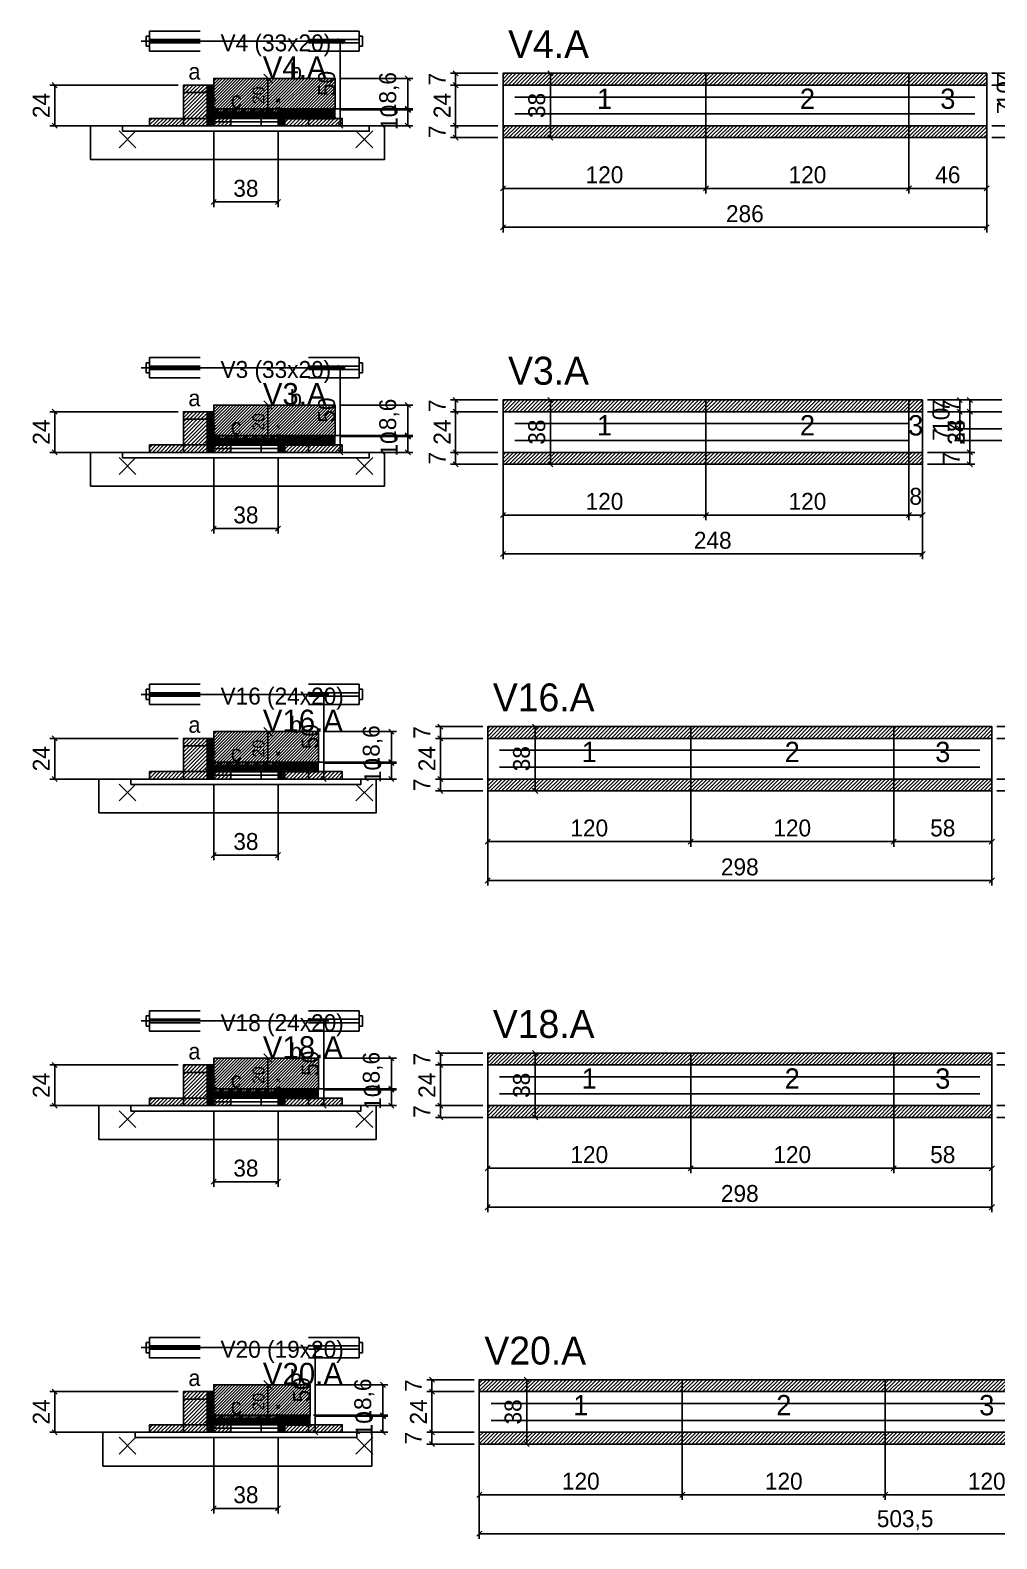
# Model space of a CAD drawing. Extents: x -9000 to 3070, y -7421 to 1250.
# Drawn here: x -69 to 503, y -2982 to -2090 of the extents above; entities that cross this region are included whole.
import ezdxf
from ezdxf.enums import TextEntityAlignment as Align

# ---------------------------------------------------------------- set-up
doc = ezdxf.new("R2010")
doc.units = 0
for name, color, linetype in [('5', 5, 'Continuous'), ('BARRA_ANCORAGEM', 126, 'Continuous'), ('barrote', 126, 'Continuous'), ('CONCRETO', 251, 'Continuous'), ('COTA', 241, 'Continuous'), ('Cota Seção (2x)', 241, 'Continuous'), ('detalhes', 7, 'Continuous'), ('Hachura', 251, 'Continuous'), ('HACHURACONCRETO', 251, 'Continuous'), ('Madeira', 126, 'Continuous'), ('NOMENCLATURA', 7, 'Continuous'), ('Painéis', 200, 'Continuous'), ('presilha', 224, 'Continuous'), ('SARR_2.2x7', 40, 'Continuous'), ('SARRAFO_2_2X7', 40, 'Continuous'), ('SCO-___-LAJ', 224, 'Continuous'), ('TENSOR', 224, 'Continuous'), ('Texto Seção', 7, 'Continuous')]:
    doc.layers.add(name, color=color, linetype=linetype)
doc.dimstyles.new('PAINEL', dxfattribs={"dimtxt": 10, "dimasz": 3, "dimexe": 3, "dimexo": 3, "dimgap": 3, "dimtad": 1, "dimblk": 'OBLIQUE', "dimblk1": 'OBLIQUE', "dimcen": 2.5, "dimclrd": 4, "dimclre": 4, "dimclrt": 240, "dimazin": 3, "dimtfac": 1, "dimtmove": 0, "dimatfit": 3})
doc.dimstyles.new('SECAO2X', dxfattribs={"dimtxt": 7, "dimasz": 5, "dimexe": 3, "dimexo": 3, "dimgap": 2, "dimtad": 3, "dimblk": 'OBLIQUE', "dimblk1": 'OBLIQUE', "dimcen": 2.5, "dimclrd": 4, "dimclre": 4, "dimclrt": 1, "dimazin": 3, "dimtfac": 1, "dimtmove": 0, "dimatfit": 3})

# ---------------------------------------------------------------- blocks, each defined once
blk = doc.blocks.new('PAR_ESQ')
for p, q in [((-1, -1), (1, 1)), ((-1, 1), (1, -1))]:
    blk.add_line(p, q)
blk = doc.blocks.new('PAR_FUNDO_ESQ')
for p, q in [((-1, -1), (1, 1)), ((-1, 1), (1, -1))]:
    blk.add_line(p, q)
blk = doc.blocks.new('PAR_FUNDO_DIR')
for p, q in [((-1, -1), (1, 1)), ((-1, 1), (1, -1))]:
    blk.add_line(p, q)
blk = doc.blocks.new('par_int_esq')
for p, q in [((-1, -1), (1, 1)), ((-1, 1), (1, -1))]:
    blk.add_line(p, q)
blk = doc.blocks.new('par_int_dir')
for p, q in [((-1, -1), (1, 1)), ((-1, 1), (1, -1))]:
    blk.add_line(p, q)
blk = doc.blocks.new('_OBLIQUE')
at = {"color": 0, "linetype": 'BYBLOCK'}
blk.add_line((-0.5, -0.5), (0.5, 0.5), dxfattribs=at)

msp = doc.modelspace()

# ---------------------------------------------------------------- hatches: boundary and pattern name
at = {"layer": 'COTA'}
h = msp.add_hatch(dxfattribs=at)
h.set_pattern_fill('ANSI31', scale=0.4)
h.paths.add_polyline_path([(40, -2139), (40, -2119), (111.75, -2119), (111.75, -2137.6), (78, -2137.6), (78, -2139)])
h = msp.add_hatch(dxfattribs=at)
h.set_pattern_fill('ANSI31', scale=0.5)
h.paths.add_polyline_path([(211, -2123), (331, -2123), (331, -2116), (211, -2116)])
h = msp.add_hatch(dxfattribs=at)
h.set_pattern_fill('ANSI31', scale=0.5)
h.paths.add_polyline_path([(331, -2123), (451, -2123), (451, -2116), (331, -2116)])
h = msp.add_hatch(dxfattribs=at)
h.set_pattern_fill('ANSI31', scale=0.5)
h.paths.add_polyline_path([(451, -2123), (497, -2123), (497, -2116), (451, -2116)])
h = msp.add_hatch(dxfattribs=at)
h.set_pattern_fill('ANSI31', scale=0.5)
h.paths.add_polyline_path([(211, -2154), (331, -2154), (331, -2147), (211, -2147)])
h = msp.add_hatch(dxfattribs=at)
h.set_pattern_fill('ANSI31', scale=0.5)
h.paths.add_polyline_path([(331, -2154), (451, -2154), (451, -2147), (331, -2147)])
h = msp.add_hatch(dxfattribs=at)
h.set_pattern_fill('ANSI31', scale=0.5)
h.paths.add_polyline_path([(451, -2154), (497, -2154), (497, -2147), (451, -2147)])
h = msp.add_hatch(dxfattribs=at)
h.set_pattern_fill('ANSI31', scale=0.4)
h.paths.add_polyline_path([(40, -2332), (40, -2312), (111.75, -2312), (111.75, -2330.6), (78, -2330.6), (78, -2332)])
h = msp.add_hatch(dxfattribs=at)
h.set_pattern_fill('ANSI31', scale=0.5)
h.paths.add_polyline_path([(211, -2316), (331, -2316), (331, -2309), (211, -2309)])
h = msp.add_hatch(dxfattribs=at)
h.set_pattern_fill('ANSI31', scale=0.5)
h.paths.add_polyline_path([(331, -2316), (451, -2316), (451, -2309), (331, -2309)])
h = msp.add_hatch(dxfattribs=at)
h.set_pattern_fill('ANSI31', scale=0.5)
h.paths.add_polyline_path([(451, -2316), (459, -2316), (459, -2309), (451, -2309)])
h = msp.add_hatch(dxfattribs=at)
h.set_pattern_fill('ANSI31', scale=0.5)
h.paths.add_polyline_path([(211, -2347), (331, -2347), (331, -2340), (211, -2340)])
h = msp.add_hatch(dxfattribs=at)
h.set_pattern_fill('ANSI31', scale=0.5)
h.paths.add_polyline_path([(331, -2347), (451, -2347), (451, -2340), (331, -2340)])
h = msp.add_hatch(dxfattribs=at)
h.set_pattern_fill('ANSI31', scale=0.5)
h.paths.add_polyline_path([(451, -2347), (459, -2347), (459, -2340), (451, -2340)])
h = msp.add_hatch(dxfattribs=at)
h.set_pattern_fill('ANSI31', scale=0.4)
h.paths.add_polyline_path([(40, -2525), (40, -2505), (102, -2505), (102, -2523.6), (78, -2523.6), (78, -2525)])
h = msp.add_hatch(dxfattribs=at)
h.set_pattern_fill('ANSI31', scale=0.5)
h.paths.add_polyline_path([(202, -2509), (322, -2509), (322, -2502), (202, -2502)])
h = msp.add_hatch(dxfattribs=at)
h.set_pattern_fill('ANSI31', scale=0.5)
h.paths.add_polyline_path([(322, -2509), (442, -2509), (442, -2502), (322, -2502)])
h = msp.add_hatch(dxfattribs=at)
h.set_pattern_fill('ANSI31', scale=0.5)
h.paths.add_polyline_path([(442, -2509), (500, -2509), (500, -2502), (442, -2502)])
h = msp.add_hatch(dxfattribs=at)
h.set_pattern_fill('ANSI31', scale=0.5)
h.paths.add_polyline_path([(202, -2540), (322, -2540), (322, -2533), (202, -2533)])
h = msp.add_hatch(dxfattribs=at)
h.set_pattern_fill('ANSI31', scale=0.5)
h.paths.add_polyline_path([(322, -2540), (442, -2540), (442, -2533), (322, -2533)])
h = msp.add_hatch(dxfattribs=at)
h.set_pattern_fill('ANSI31', scale=0.5)
h.paths.add_polyline_path([(442, -2540), (500, -2540), (500, -2533), (442, -2533)])
h = msp.add_hatch(dxfattribs=at)
h.set_pattern_fill('ANSI31', scale=0.4)
h.paths.add_polyline_path([(40, -2718), (40, -2698), (102, -2698), (102, -2716.6), (78, -2716.6), (78, -2718)])
h = msp.add_hatch(dxfattribs=at)
h.set_pattern_fill('ANSI31', scale=0.5)
h.paths.add_polyline_path([(202, -2702), (322, -2702), (322, -2695), (202, -2695)])
h = msp.add_hatch(dxfattribs=at)
h.set_pattern_fill('ANSI31', scale=0.5)
h.paths.add_polyline_path([(322, -2702), (442, -2702), (442, -2695), (322, -2695)])
h = msp.add_hatch(dxfattribs=at)
h.set_pattern_fill('ANSI31', scale=0.5)
h.paths.add_polyline_path([(442, -2702), (500, -2702), (500, -2695), (442, -2695)])
h = msp.add_hatch(dxfattribs=at)
h.set_pattern_fill('ANSI31', scale=0.5)
h.paths.add_polyline_path([(202, -2733), (322, -2733), (322, -2726), (202, -2726)])
h = msp.add_hatch(dxfattribs=at)
h.set_pattern_fill('ANSI31', scale=0.5)
h.paths.add_polyline_path([(322, -2733), (442, -2733), (442, -2726), (322, -2726)])
h = msp.add_hatch(dxfattribs=at)
h.set_pattern_fill('ANSI31', scale=0.5)
h.paths.add_polyline_path([(442, -2733), (500, -2733), (500, -2726), (442, -2726)])
h = msp.add_hatch(dxfattribs=at)
h.set_pattern_fill('ANSI31', scale=0.5)
h.paths.add_polyline_path([(197, -2895), (317, -2895), (317, -2888), (197, -2888)])
h = msp.add_hatch(dxfattribs=at)
h.set_pattern_fill('ANSI31', scale=0.5)
h.paths.add_polyline_path([(317, -2895), (437, -2895), (437, -2888), (317, -2888)])
h = msp.add_hatch(dxfattribs=at)
h.set_pattern_fill('ANSI31', scale=0.5)
h.paths.add_polyline_path([(437, -2895), (557, -2895), (557, -2888), (437, -2888)])
h = msp.add_hatch(dxfattribs=at)
h.set_pattern_fill('ANSI31', scale=0.4)
h.paths.add_polyline_path([(40, -2911), (40, -2891), (97, -2891), (97, -2909.6), (78, -2909.6), (78, -2911)])
h = msp.add_hatch(dxfattribs=at)
h.set_pattern_fill('ANSI31', scale=0.5)
h.paths.add_polyline_path([(197, -2926), (317, -2926), (317, -2919), (197, -2919)])
h = msp.add_hatch(dxfattribs=at)
h.set_pattern_fill('ANSI31', scale=0.5)
h.paths.add_polyline_path([(317, -2926), (437, -2926), (437, -2919), (317, -2919)])
h = msp.add_hatch(dxfattribs=at)
h.set_pattern_fill('ANSI31', scale=0.5)
h.paths.add_polyline_path([(437, -2926), (557, -2926), (557, -2919), (437, -2919)])
at = {"layer": 'Hachura'}
h = msp.add_hatch(dxfattribs=at)
h.set_pattern_fill('ANSI31', scale=0.5)
h.paths.add_polyline_path([(22, -2147), (36, -2147), (36, -2123), (22, -2123)])
h = msp.add_hatch(dxfattribs=at)
h.set_pattern_fill('ANSI31', scale=0.5)
h.paths.add_polyline_path([(22, -2127.4), (36, -2127.4), (36, -2123), (22, -2123)])
h = msp.add_hatch(dxfattribs=at)
h.set_pattern_fill('SOLID')
h.paths.add_polyline_path([(36, -2147), (40, -2147), (40, -2123), (36, -2123)])
h = msp.add_hatch(dxfattribs=at)
h.set_pattern_fill('SOLID')
h.paths.add_polyline_path([(40, -2142.6), (78, -2142.6), (78, -2139), (40, -2139)])
h = msp.add_hatch(dxfattribs=at)
h.set_pattern_fill('SOLID')
h.paths.add_polyline_path([(78, -2147), (82, -2147), (82, -2137), (78, -2137)])
h = msp.add_hatch(dxfattribs=at)
h.set_pattern_fill('SOLID')
h.paths.add_polyline_path([(78, -2137), (111.75, -2137), (111.75, -2143), (78, -2143)])
h = msp.add_hatch(dxfattribs=at)
h.set_pattern_fill('ANSI31', scale=0.5)
h.paths.add_polyline_path([(82, -2147), (96, -2147), (96, -2137), (82, -2137)])
h = msp.add_hatch(dxfattribs=at)
h.set_pattern_fill('ANSI31', scale=0.5)
h.paths.add_polyline_path([(82, -2141.4), (96, -2141.4), (96, -2137), (82, -2137)])
h = msp.add_hatch(dxfattribs=at)
h.set_pattern_fill('ANSI31', scale=0.5)
h.paths.add_polyline_path([(2, -2147), (22, -2147), (22, -2142.6), (2, -2142.6)])
h = msp.add_hatch(dxfattribs=at)
h.set_pattern_fill('ANSI31', scale=0.5)
h.paths.add_polyline_path([(40, -2147), (50, -2147), (50, -2142.6), (40, -2142.6)])
h = msp.add_hatch(dxfattribs=at)
h.set_pattern_fill('ANSI31', scale=0.5)
h.paths.add_polyline_path([(96, -2147), (116, -2147), (116, -2142.6), (96, -2142.6)])
h = msp.add_hatch(dxfattribs=at)
h.set_pattern_fill('ANSI31', scale=0.5)
h.paths.add_polyline_path([(22, -2340), (36, -2340), (36, -2316), (22, -2316)])
h = msp.add_hatch(dxfattribs=at)
h.set_pattern_fill('ANSI31', scale=0.5)
h.paths.add_polyline_path([(22, -2320.4), (36, -2320.4), (36, -2316), (22, -2316)])
h = msp.add_hatch(dxfattribs=at)
h.set_pattern_fill('SOLID')
h.paths.add_polyline_path([(36, -2340), (40, -2340), (40, -2316), (36, -2316)])
h = msp.add_hatch(dxfattribs=at)
h.set_pattern_fill('ANSI31', scale=0.5)
h.paths.add_polyline_path([(2, -2340), (22, -2340), (22, -2335.6), (2, -2335.6)])
h = msp.add_hatch(dxfattribs=at)
h.set_pattern_fill('SOLID')
h.paths.add_polyline_path([(40, -2335.6), (78, -2335.6), (78, -2332), (40, -2332)])
h = msp.add_hatch(dxfattribs=at)
h.set_pattern_fill('ANSI31', scale=0.5)
h.paths.add_polyline_path([(40, -2340), (50, -2340), (50, -2335.6), (40, -2335.6)])
h = msp.add_hatch(dxfattribs=at)
h.set_pattern_fill('SOLID')
h.paths.add_polyline_path([(78, -2340), (82, -2340), (82, -2330), (78, -2330)])
h = msp.add_hatch(dxfattribs=at)
h.set_pattern_fill('SOLID')
h.paths.add_polyline_path([(78, -2330), (111.75, -2330), (111.75, -2336), (78, -2336)])
h = msp.add_hatch(dxfattribs=at)
h.set_pattern_fill('ANSI31', scale=0.5)
h.paths.add_polyline_path([(82, -2340), (96, -2340), (96, -2330), (82, -2330)])
h = msp.add_hatch(dxfattribs=at)
h.set_pattern_fill('ANSI31', scale=0.5)
h.paths.add_polyline_path([(82, -2334.4), (96, -2334.4), (96, -2330), (82, -2330)])
h = msp.add_hatch(dxfattribs=at)
h.set_pattern_fill('ANSI31', scale=0.5)
h.paths.add_polyline_path([(96, -2340), (116, -2340), (116, -2335.6), (96, -2335.6)])
h = msp.add_hatch(dxfattribs=at)
h.set_pattern_fill('ANSI31', scale=0.5)
h.paths.add_polyline_path([(22, -2533), (36, -2533), (36, -2509), (22, -2509)])
h = msp.add_hatch(dxfattribs=at)
h.set_pattern_fill('ANSI31', scale=0.5)
h.paths.add_polyline_path([(22, -2513.4), (36, -2513.4), (36, -2509), (22, -2509)])
h = msp.add_hatch(dxfattribs=at)
h.set_pattern_fill('SOLID')
h.paths.add_polyline_path([(36, -2533), (40, -2533), (40, -2509), (36, -2509)])
h = msp.add_hatch(dxfattribs=at)
h.set_pattern_fill('ANSI31', scale=0.5)
h.paths.add_polyline_path([(2, -2533), (22, -2533), (22, -2528.6), (2, -2528.6)])
h = msp.add_hatch(dxfattribs=at)
h.set_pattern_fill('SOLID')
h.paths.add_polyline_path([(40, -2528.6), (78, -2528.6), (78, -2525), (40, -2525)])
h = msp.add_hatch(dxfattribs=at)
h.set_pattern_fill('ANSI31', scale=0.5)
h.paths.add_polyline_path([(40, -2533), (50, -2533), (50, -2528.6), (40, -2528.6)])
h = msp.add_hatch(dxfattribs=at)
h.set_pattern_fill('SOLID')
h.paths.add_polyline_path([(78, -2533), (82, -2533), (82, -2523), (78, -2523)])
h = msp.add_hatch(dxfattribs=at)
h.set_pattern_fill('SOLID')
h.paths.add_polyline_path([(78, -2523), (102, -2523), (102, -2529), (78, -2529)])
h = msp.add_hatch(dxfattribs=at)
h.set_pattern_fill('ANSI31', scale=0.5)
h.paths.add_polyline_path([(82, -2533), (96, -2533), (96, -2523), (82, -2523)])
h = msp.add_hatch(dxfattribs=at)
h.set_pattern_fill('ANSI31', scale=0.5)
h.paths.add_polyline_path([(82, -2527.4), (96, -2527.4), (96, -2523), (82, -2523)])
h = msp.add_hatch(dxfattribs=at)
h.set_pattern_fill('ANSI31', scale=0.5)
h.paths.add_polyline_path([(96, -2533), (116, -2533), (116, -2528.6), (96, -2528.6)])
h = msp.add_hatch(dxfattribs=at)
h.set_pattern_fill('ANSI31', scale=0.5)
h.paths.add_polyline_path([(22, -2726), (36, -2726), (36, -2702), (22, -2702)])
h = msp.add_hatch(dxfattribs=at)
h.set_pattern_fill('ANSI31', scale=0.5)
h.paths.add_polyline_path([(22, -2706.4), (36, -2706.4), (36, -2702), (22, -2702)])
h = msp.add_hatch(dxfattribs=at)
h.set_pattern_fill('SOLID')
h.paths.add_polyline_path([(36, -2726), (40, -2726), (40, -2702), (36, -2702)])
h = msp.add_hatch(dxfattribs=at)
h.set_pattern_fill('SOLID')
h.paths.add_polyline_path([(40, -2721.6), (78, -2721.6), (78, -2718), (40, -2718)])
h = msp.add_hatch(dxfattribs=at)
h.set_pattern_fill('SOLID')
h.paths.add_polyline_path([(78, -2726), (82, -2726), (82, -2716), (78, -2716)])
h = msp.add_hatch(dxfattribs=at)
h.set_pattern_fill('SOLID')
h.paths.add_polyline_path([(78, -2716), (102, -2716), (102, -2722), (78, -2722)])
h = msp.add_hatch(dxfattribs=at)
h.set_pattern_fill('ANSI31', scale=0.5)
h.paths.add_polyline_path([(82, -2726), (96, -2726), (96, -2716), (82, -2716)])
h = msp.add_hatch(dxfattribs=at)
h.set_pattern_fill('ANSI31', scale=0.5)
h.paths.add_polyline_path([(82, -2720.4), (96, -2720.4), (96, -2716), (82, -2716)])
h = msp.add_hatch(dxfattribs=at)
h.set_pattern_fill('ANSI31', scale=0.5)
h.paths.add_polyline_path([(2, -2726), (22, -2726), (22, -2721.6), (2, -2721.6)])
h = msp.add_hatch(dxfattribs=at)
h.set_pattern_fill('ANSI31', scale=0.5)
h.paths.add_polyline_path([(40, -2726), (50, -2726), (50, -2721.6), (40, -2721.6)])
h = msp.add_hatch(dxfattribs=at)
h.set_pattern_fill('ANSI31', scale=0.5)
h.paths.add_polyline_path([(96, -2726), (116, -2726), (116, -2721.6), (96, -2721.6)])
h = msp.add_hatch(dxfattribs=at)
h.set_pattern_fill('ANSI31', scale=0.5)
h.paths.add_polyline_path([(22, -2919), (36, -2919), (36, -2895), (22, -2895)])
h = msp.add_hatch(dxfattribs=at)
h.set_pattern_fill('ANSI31', scale=0.5)
h.paths.add_polyline_path([(22, -2899.4), (36, -2899.4), (36, -2895), (22, -2895)])
h = msp.add_hatch(dxfattribs=at)
h.set_pattern_fill('SOLID')
h.paths.add_polyline_path([(36, -2919), (40, -2919), (40, -2895), (36, -2895)])
h = msp.add_hatch(dxfattribs=at)
h.set_pattern_fill('ANSI31', scale=0.5)
h.paths.add_polyline_path([(2, -2919), (22, -2919), (22, -2914.6), (2, -2914.6)])
h = msp.add_hatch(dxfattribs=at)
h.set_pattern_fill('SOLID')
h.paths.add_polyline_path([(40, -2914.6), (78, -2914.6), (78, -2911), (40, -2911)])
h = msp.add_hatch(dxfattribs=at)
h.set_pattern_fill('ANSI31', scale=0.5)
h.paths.add_polyline_path([(40, -2919), (50, -2919), (50, -2914.6), (40, -2914.6)])
h = msp.add_hatch(dxfattribs=at)
h.set_pattern_fill('SOLID')
h.paths.add_polyline_path([(78, -2919), (82, -2919), (82, -2909), (78, -2909)])
h = msp.add_hatch(dxfattribs=at)
h.set_pattern_fill('SOLID')
h.paths.add_polyline_path([(78, -2909), (97, -2909), (97, -2915), (78, -2915)])
h = msp.add_hatch(dxfattribs=at)
h.set_pattern_fill('ANSI31', scale=0.5)
h.paths.add_polyline_path([(82, -2919), (96, -2919), (96, -2909), (82, -2909)])
h = msp.add_hatch(dxfattribs=at)
h.set_pattern_fill('ANSI31', scale=0.5)
h.paths.add_polyline_path([(82, -2913.4), (96, -2913.4), (96, -2909), (82, -2909)])
h = msp.add_hatch(dxfattribs=at)
h.set_pattern_fill('ANSI31', scale=0.5)
h.paths.add_polyline_path([(96, -2919), (116, -2919), (116, -2914.6), (96, -2914.6)])
at = {"layer": 'HACHURACONCRETO'}
h = msp.add_hatch(dxfattribs=at)
h.set_pattern_fill('ANSI31', scale=0.3)
h.paths.add_polyline_path([(40, -2142.6), (78, -2142.6), (78, -2137), (40, -2137)])
h = msp.add_hatch(dxfattribs=at)
h.set_pattern_fill('ANSI31', scale=0.3)
h.paths.add_polyline_path([(40, -2335.6), (78, -2335.6), (78, -2330), (40, -2330)])
h = msp.add_hatch(dxfattribs=at)
h.set_pattern_fill('ANSI31', scale=0.3)
h.paths.add_polyline_path([(40, -2528.6), (78, -2528.6), (78, -2523), (40, -2523)])
h = msp.add_hatch(dxfattribs=at)
h.set_pattern_fill('ANSI31', scale=0.3)
h.paths.add_polyline_path([(40, -2721.6), (78, -2721.6), (78, -2716), (40, -2716)])
h = msp.add_hatch(dxfattribs=at)
h.set_pattern_fill('ANSI31', scale=0.3)
h.paths.add_polyline_path([(40, -2914.6), (78, -2914.6), (78, -2909), (40, -2909)])

# ---------------------------------------------------------------- linework, layer by layer
for p, q in [((0, -2094), (0, -2100)), ((2, -2094), (0, -2094)), ((2, -2091), (32, -2091)), ((2, -2091), (2, -2103)), ((96, -2091), (126, -2091)), ((126, -2091), (126, -2103)), ((126, -2094), (128, -2094)), ((128, -2094), (128, -2100)), ((2, -2100), (0, -2100)), ((2, -2096), (32, -2096)), ((2, -2098), (32, -2098)), ((2, -2103), (32, -2103)), ((96, -2096), (126, -2096)), ((96, -2098), (126, -2098)), ((96, -2103), (126, -2103)), ((126, -2100), (128, -2100)), ((0, -2287), (0, -2293)), ((2, -2287), (0, -2287)), ((2, -2284), (32, -2284)), ((2, -2284), (2, -2296)), ((2, -2289), (32, -2289)), ((2, -2291), (32, -2291)), ((96, -2284), (126, -2284)), ((96, -2289), (126, -2289)), ((96, -2291), (126, -2291)), ((126, -2284), (126, -2296)), ((126, -2287), (128, -2287)), ((128, -2287), (128, -2293)), ((2, -2293), (0, -2293)), ((2, -2296), (32, -2296)), ((96, -2296), (126, -2296)), ((126, -2293), (128, -2293)), ((2, -2477), (32, -2477)), ((2, -2477), (2, -2489)), ((96, -2477), (126, -2477)), ((126, -2477), (126, -2489)), ((0, -2480), (0, -2486)), ((2, -2480), (0, -2480)), ((2, -2486), (0, -2486)), ((2, -2482), (32, -2482)), ((2, -2484), (32, -2484)), ((96, -2482), (126, -2482)), ((96, -2484), (126, -2484)), ((126, -2480), (128, -2480)), ((126, -2486), (128, -2486)), ((128, -2480), (128, -2486)), ((2, -2489), (32, -2489)), ((96, -2489), (126, -2489)), ((0, -2673), (0, -2679)), ((2, -2673), (0, -2673)), ((2, -2670), (32, -2670)), ((2, -2670), (2, -2682)), ((96, -2670), (126, -2670)), ((126, -2670), (126, -2682)), ((126, -2673), (128, -2673)), ((128, -2673), (128, -2679)), ((2, -2679), (0, -2679)), ((2, -2675), (32, -2675)), ((2, -2677), (32, -2677)), ((2, -2682), (32, -2682)), ((96, -2675), (126, -2675)), ((96, -2677), (126, -2677)), ((96, -2682), (126, -2682)), ((126, -2679), (128, -2679)), ((0, -2866), (0, -2872)), ((2, -2866), (0, -2866)), ((2, -2863), (32, -2863)), ((2, -2863), (2, -2875)), ((2, -2868), (32, -2868)), ((2, -2870), (32, -2870)), ((96, -2863), (126, -2863)), ((96, -2868), (126, -2868)), ((96, -2870), (126, -2870)), ((126, -2863), (126, -2875)), ((126, -2866), (128, -2866)), ((128, -2866), (128, -2872)), ((2, -2872), (0, -2872)), ((2, -2875), (32, -2875)), ((96, -2875), (126, -2875)), ((126, -2872), (128, -2872))]:
    msp.add_line(p, q)
at = {"layer": 'BARRA_ANCORAGEM'}
for p, q in [((40, -2139.3), (78, -2139.3)), ((40, -2141.3), (40, -2139.3)), ((78, -2141.3), (78, -2139.3)), ((40, -2141.3), (78, -2141.3)), ((40, -2142.7), (78, -2142.7)), ((40, -2144.7), (40, -2142.7)), ((40, -2144.7), (78, -2144.7)), ((78, -2144.7), (78, -2142.7)), ((40, -2332.3), (78, -2332.3)), ((40, -2334.3), (40, -2332.3)), ((40, -2334.3), (78, -2334.3)), ((40, -2335.7), (78, -2335.7)), ((40, -2337.7), (40, -2335.7)), ((78, -2334.3), (78, -2332.3)), ((78, -2337.7), (78, -2335.7)), ((40, -2337.7), (78, -2337.7)), ((40, -2525.3), (78, -2525.3)), ((40, -2527.3), (40, -2525.3)), ((40, -2527.3), (78, -2527.3)), ((40, -2528.7), (78, -2528.7)), ((40, -2530.7), (40, -2528.7)), ((40, -2530.7), (78, -2530.7)), ((78, -2527.3), (78, -2525.3)), ((78, -2530.7), (78, -2528.7)), ((40, -2718.3), (78, -2718.3)), ((40, -2720.3), (40, -2718.3)), ((78, -2720.3), (78, -2718.3)), ((40, -2720.3), (78, -2720.3)), ((40, -2721.7), (78, -2721.7)), ((40, -2723.7), (40, -2721.7)), ((40, -2723.7), (78, -2723.7)), ((78, -2723.7), (78, -2721.7)), ((40, -2911.3), (78, -2911.3)), ((40, -2913.3), (40, -2911.3)), ((40, -2913.3), (78, -2913.3)), ((40, -2914.7), (78, -2914.7)), ((40, -2916.7), (40, -2914.7)), ((78, -2913.3), (78, -2911.3)), ((78, -2916.7), (78, -2914.7)), ((40, -2916.7), (78, -2916.7))]:
    msp.add_line(p, q, dxfattribs=at)
at = {"layer": 'barrote'}
for points in [[(-32.875, -2167), (140.875, -2167), (140.875, -2147), (-32.875, -2147)], [(-32.875, -2360), (140.875, -2360), (140.875, -2340), (-32.875, -2340)], [(-28, -2553), (136, -2553), (136, -2533), (-28, -2533)], [(-28, -2746), (136, -2746), (136, -2726), (-28, -2726)], [(-25.5, -2939), (133.5, -2939), (133.5, -2919), (-25.5, -2919)]]:
    msp.add_lwpolyline(points, close=True, dxfattribs=at)
at = {"layer": 'CONCRETO'}
for points in [[(40, -2139), (40, -2119), (111.75, -2119), (111.75, -2137.6), (78, -2137.6), (78, -2139)], [(40, -2332), (40, -2312), (111.75, -2312), (111.75, -2330.6), (78, -2330.6), (78, -2332)], [(40, -2525), (40, -2505), (102, -2505), (102, -2523.6), (78, -2523.6), (78, -2525)], [(40, -2718), (40, -2698), (102, -2698), (102, -2716.6), (78, -2716.6), (78, -2718)], [(40, -2911), (40, -2891), (97, -2891), (97, -2909.6), (78, -2909.6), (78, -2911)]]:
    msp.add_lwpolyline(points, close=True, dxfattribs=at)
at = {"layer": 'HACHURACONCRETO'}
for points in [[(40, -2142.6), (78, -2142.6), (78, -2137), (40, -2137)], [(40, -2335.6), (78, -2335.6), (78, -2330), (40, -2330)], [(40, -2528.6), (78, -2528.6), (78, -2523), (40, -2523)], [(40, -2721.6), (78, -2721.6), (78, -2716), (40, -2716)], [(40, -2914.6), (78, -2914.6), (78, -2909), (40, -2909)]]:
    msp.add_lwpolyline(points, close=True, dxfattribs=at)
at = {"layer": 'Madeira'}
for points in [[(22, -2147), (36, -2147), (36, -2123), (22, -2123)], [(22, -2127.4), (36, -2127.4), (36, -2123), (22, -2123)], [(82, -2147), (96, -2147), (96, -2137), (82, -2137)], [(82, -2141.4), (96, -2141.4), (96, -2137), (82, -2137)], [(2, -2147), (22, -2147), (22, -2142.6), (2, -2142.6)], [(22, -2147), (36, -2147), (36, -2142.6), (22, -2142.6)], [(40, -2147), (50, -2147), (50, -2142.6), (40, -2142.6)], [(68, -2147), (78, -2147), (78, -2142.6), (68, -2142.6)], [(96, -2147), (116, -2147), (116, -2142.6), (96, -2142.6)], [(22, -2340), (36, -2340), (36, -2316), (22, -2316)], [(22, -2320.4), (36, -2320.4), (36, -2316), (22, -2316)], [(2, -2340), (22, -2340), (22, -2335.6), (2, -2335.6)], [(22, -2340), (36, -2340), (36, -2335.6), (22, -2335.6)], [(40, -2340), (50, -2340), (50, -2335.6), (40, -2335.6)], [(68, -2340), (78, -2340), (78, -2335.6), (68, -2335.6)], [(82, -2340), (96, -2340), (96, -2330), (82, -2330)], [(82, -2334.4), (96, -2334.4), (96, -2330), (82, -2330)], [(96, -2340), (116, -2340), (116, -2335.6), (96, -2335.6)], [(22, -2533), (36, -2533), (36, -2509), (22, -2509)], [(22, -2513.4), (36, -2513.4), (36, -2509), (22, -2509)], [(2, -2533), (22, -2533), (22, -2528.6), (2, -2528.6)], [(22, -2533), (36, -2533), (36, -2528.6), (22, -2528.6)], [(40, -2533), (50, -2533), (50, -2528.6), (40, -2528.6)], [(68, -2533), (78, -2533), (78, -2528.6), (68, -2528.6)], [(82, -2533), (96, -2533), (96, -2523), (82, -2523)], [(82, -2527.4), (96, -2527.4), (96, -2523), (82, -2523)], [(96, -2533), (116, -2533), (116, -2528.6), (96, -2528.6)], [(22, -2726), (36, -2726), (36, -2702), (22, -2702)], [(22, -2706.4), (36, -2706.4), (36, -2702), (22, -2702)], [(82, -2726), (96, -2726), (96, -2716), (82, -2716)], [(82, -2720.4), (96, -2720.4), (96, -2716), (82, -2716)], [(2, -2726), (22, -2726), (22, -2721.6), (2, -2721.6)], [(22, -2726), (36, -2726), (36, -2721.6), (22, -2721.6)], [(40, -2726), (50, -2726), (50, -2721.6), (40, -2721.6)], [(68, -2726), (78, -2726), (78, -2721.6), (68, -2721.6)], [(96, -2726), (116, -2726), (116, -2721.6), (96, -2721.6)], [(22, -2919), (36, -2919), (36, -2895), (22, -2895)], [(22, -2899.4), (36, -2899.4), (36, -2895), (22, -2895)], [(2, -2919), (22, -2919), (22, -2914.6), (2, -2914.6)], [(22, -2919), (36, -2919), (36, -2914.6), (22, -2914.6)], [(40, -2919), (50, -2919), (50, -2914.6), (40, -2914.6)], [(68, -2919), (78, -2919), (78, -2914.6), (68, -2914.6)], [(82, -2919), (96, -2919), (96, -2909), (82, -2909)], [(82, -2913.4), (96, -2913.4), (96, -2909), (82, -2909)], [(96, -2919), (116, -2919), (116, -2914.6), (96, -2914.6)]]:
    msp.add_lwpolyline(points, close=True, dxfattribs=at)
at = {"layer": 'Painéis'}
for p, q in [((211, -2123), (331, -2123)), ((211, -2147), (211, -2123)), ((331, -2147), (331, -2123)), ((331, -2147), (331, -2123)), ((331, -2123), (451, -2123)), ((331, -2147), (331, -2123)), ((451, -2147), (451, -2123)), ((451, -2147), (451, -2123)), ((451, -2123), (497, -2123)), ((451, -2147), (451, -2123)), ((497, -2147), (497, -2123)), ((211, -2147), (331, -2147)), ((331, -2147), (451, -2147)), ((451, -2147), (497, -2147)), ((211, -2316), (331, -2316)), ((211, -2340), (211, -2316)), ((331, -2340), (331, -2316)), ((331, -2340), (331, -2316)), ((331, -2316), (451, -2316)), ((331, -2340), (331, -2316)), ((451, -2340), (451, -2316)), ((451, -2340), (451, -2316)), ((451, -2316), (459, -2316)), ((451, -2340), (451, -2316)), ((459, -2340), (459, -2316)), ((211, -2340), (331, -2340)), ((331, -2340), (451, -2340)), ((451, -2340), (459, -2340)), ((202, -2509), (322, -2509)), ((202, -2533), (202, -2509)), ((322, -2533), (322, -2509)), ((322, -2533), (322, -2509)), ((322, -2509), (442, -2509)), ((322, -2533), (322, -2509)), ((442, -2533), (442, -2509)), ((442, -2533), (442, -2509)), ((442, -2509), (500, -2509)), ((442, -2533), (442, -2509)), ((500, -2533), (500, -2509)), ((202, -2533), (322, -2533)), ((322, -2533), (442, -2533)), ((442, -2533), (500, -2533)), ((202, -2702), (322, -2702)), ((202, -2726), (202, -2702)), ((322, -2726), (322, -2702)), ((322, -2726), (322, -2702)), ((322, -2702), (442, -2702)), ((322, -2726), (322, -2702)), ((442, -2726), (442, -2702)), ((442, -2726), (442, -2702)), ((442, -2702), (500, -2702)), ((442, -2726), (442, -2702)), ((500, -2726), (500, -2702)), ((202, -2726), (322, -2726)), ((322, -2726), (442, -2726)), ((442, -2726), (500, -2726)), ((197, -2895), (317, -2895)), ((197, -2919), (197, -2895)), ((317, -2919), (317, -2895)), ((317, -2919), (317, -2895)), ((317, -2895), (437, -2895)), ((317, -2919), (317, -2895)), ((437, -2919), (437, -2895)), ((437, -2919), (437, -2895)), ((437, -2895), (557, -2895)), ((437, -2919), (437, -2895)), ((197, -2919), (317, -2919)), ((317, -2919), (437, -2919)), ((437, -2919), (557, -2919))]:
    msp.add_line(p, q, dxfattribs=at)
for points in [[(36, -2147), (40, -2147), (40, -2123), (36, -2123)], [(40, -2142.6), (78, -2142.6), (78, -2139), (40, -2139)], [(78, -2147), (82, -2147), (82, -2137), (78, -2137)], [(78, -2137), (111.75, -2137), (111.75, -2137.6), (78, -2137.6)], [(36, -2340), (40, -2340), (40, -2316), (36, -2316)], [(40, -2335.6), (78, -2335.6), (78, -2332), (40, -2332)], [(78, -2340), (82, -2340), (82, -2330), (78, -2330)], [(78, -2330), (111.75, -2330), (111.75, -2330.6), (78, -2330.6)], [(36, -2533), (40, -2533), (40, -2509), (36, -2509)], [(40, -2528.6), (78, -2528.6), (78, -2525), (40, -2525)], [(78, -2533), (82, -2533), (82, -2523), (78, -2523)], [(78, -2523), (102, -2523), (102, -2523.6), (78, -2523.6)], [(36, -2726), (40, -2726), (40, -2702), (36, -2702)], [(40, -2721.6), (78, -2721.6), (78, -2718), (40, -2718)], [(78, -2726), (82, -2726), (82, -2716), (78, -2716)], [(78, -2716), (102, -2716), (102, -2716.6), (78, -2716.6)], [(36, -2919), (40, -2919), (40, -2895), (36, -2895)], [(40, -2914.6), (78, -2914.6), (78, -2911), (40, -2911)], [(78, -2919), (82, -2919), (82, -2909), (78, -2909)], [(78, -2909), (97, -2909), (97, -2909.6), (78, -2909.6)]]:
    msp.add_lwpolyline(points, close=True, dxfattribs=at)
at = {"layer": 'presilha'}
for p, q in [((-16, -2160), (-6, -2150)), ((-16, -2150), (-6, -2160)), ((124, -2160), (134, -2150)), ((124, -2150), (134, -2160)), ((-16, -2353), (-6, -2343)), ((-16, -2343), (-6, -2353)), ((124, -2353), (134, -2343)), ((124, -2343), (134, -2353)), ((-16, -2546), (-6, -2536)), ((-16, -2536), (-6, -2546)), ((124, -2546), (134, -2536)), ((124, -2536), (134, -2546)), ((-16, -2739), (-6, -2729)), ((-16, -2729), (-6, -2739)), ((124, -2739), (134, -2729)), ((124, -2729), (134, -2739)), ((-16, -2932), (-6, -2922)), ((-16, -2922), (-6, -2932)), ((124, -2932), (134, -2922)), ((124, -2922), (134, -2932))]:
    msp.add_line(p, q, dxfattribs=at)
at = {"layer": 'SARR_2.2x7'}
for points in [[(218, -2130), (331, -2130)], [(218, -2130), (331, -2130)], [(331, -2130), (451, -2130)], [(331, -2130), (451, -2130)], [(451, -2130), (490, -2130)], [(451, -2130), (490, -2130)], [(218, -2140), (331, -2140)], [(218, -2140), (331, -2140)], [(331, -2140), (451, -2140)], [(331, -2140), (451, -2140)], [(451, -2140), (490, -2140)], [(451, -2140), (490, -2140)], [(218, -2323), (331, -2323)], [(218, -2323), (331, -2323)], [(331, -2323), (451, -2323)], [(331, -2323), (451, -2323)], [(218, -2333), (331, -2333)], [(218, -2333), (331, -2333)], [(331, -2333), (451, -2333)], [(331, -2333), (451, -2333)], [(209, -2516), (322, -2516)], [(209, -2516), (322, -2516)], [(322, -2516), (442, -2516)], [(322, -2516), (442, -2516)], [(442, -2516), (493, -2516)], [(442, -2516), (493, -2516)], [(209, -2526), (322, -2526)], [(209, -2526), (322, -2526)], [(322, -2526), (442, -2526)], [(322, -2526), (442, -2526)], [(442, -2526), (493, -2526)], [(442, -2526), (493, -2526)], [(209, -2709), (322, -2709)], [(209, -2709), (322, -2709)], [(322, -2709), (442, -2709)], [(322, -2709), (442, -2709)], [(442, -2709), (493, -2709)], [(442, -2709), (493, -2709)], [(209, -2719), (322, -2719)], [(209, -2719), (322, -2719)], [(322, -2719), (442, -2719)], [(322, -2719), (442, -2719)], [(442, -2719), (493, -2719)], [(442, -2719), (493, -2719)], [(204, -2902), (317, -2902)], [(204, -2902), (317, -2902)], [(317, -2902), (437, -2902)], [(317, -2902), (437, -2902)], [(437, -2902), (557, -2902)], [(437, -2902), (557, -2902)], [(204, -2912), (317, -2912)], [(204, -2912), (317, -2912)], [(317, -2912), (437, -2912)], [(317, -2912), (437, -2912)], [(437, -2912), (557, -2912)], [(437, -2912), (557, -2912)]]:
    msp.add_lwpolyline(points, dxfattribs=at)
at = {"layer": 'SARRAFO_2_2X7'}
for p, q in [((36, -2132.2), (36, -2127.8)), ((36, -2127.8), (40, -2127.8)), ((40, -2132.2), (40, -2127.8)), ((36, -2132.2), (40, -2132.2)), ((36, -2142.2), (36, -2137.8)), ((36, -2137.8), (40, -2137.8)), ((40, -2142.2), (40, -2137.8)), ((36, -2142.2), (40, -2142.2)), ((78, -2144.2), (78, -2139.8)), ((78, -2139.8), (82, -2139.8)), ((78, -2144.2), (82, -2144.2)), ((82, -2144.2), (82, -2139.8)), ((36, -2325.2), (36, -2320.8)), ((36, -2320.8), (40, -2320.8)), ((36, -2325.2), (40, -2325.2)), ((40, -2325.2), (40, -2320.8)), ((36, -2335.2), (36, -2330.8)), ((36, -2330.8), (40, -2330.8)), ((36, -2335.2), (40, -2335.2)), ((40, -2335.2), (40, -2330.8)), ((78, -2337.2), (78, -2332.8)), ((78, -2332.8), (82, -2332.8)), ((82, -2337.2), (82, -2332.8)), ((78, -2337.2), (82, -2337.2)), ((36, -2518.2), (36, -2513.8)), ((36, -2513.8), (40, -2513.8)), ((40, -2518.2), (40, -2513.8)), ((36, -2518.2), (40, -2518.2)), ((36, -2528.2), (36, -2523.8)), ((36, -2523.8), (40, -2523.8)), ((36, -2528.2), (40, -2528.2)), ((40, -2528.2), (40, -2523.8)), ((78, -2530.2), (78, -2525.8)), ((78, -2525.8), (82, -2525.8)), ((78, -2530.2), (82, -2530.2)), ((82, -2530.2), (82, -2525.8)), ((36, -2711.2), (36, -2706.8)), ((36, -2706.8), (40, -2706.8)), ((40, -2711.2), (40, -2706.8)), ((36, -2711.2), (40, -2711.2)), ((36, -2721.2), (36, -2716.8)), ((36, -2716.8), (40, -2716.8)), ((40, -2721.2), (40, -2716.8)), ((78, -2723.2), (78, -2718.8)), ((78, -2718.8), (82, -2718.8)), ((82, -2723.2), (82, -2718.8)), ((36, -2721.2), (40, -2721.2)), ((78, -2723.2), (82, -2723.2)), ((36, -2904.2), (36, -2899.8)), ((36, -2899.8), (40, -2899.8)), ((36, -2904.2), (40, -2904.2)), ((40, -2904.2), (40, -2899.8)), ((36, -2914.2), (36, -2909.8)), ((36, -2909.8), (40, -2909.8)), ((36, -2914.2), (40, -2914.2)), ((40, -2914.2), (40, -2909.8)), ((78, -2916.2), (78, -2911.8)), ((78, -2911.8), (82, -2911.8)), ((82, -2916.2), (82, -2911.8)), ((78, -2916.2), (82, -2916.2))]:
    msp.add_line(p, q, dxfattribs=at)
at = {"layer": 'SCO-___-LAJ'}
for points in [[(211, -2123), (331, -2123), (331, -2116), (211, -2116)], [(331, -2123), (451, -2123), (451, -2116), (331, -2116)], [(451, -2123), (497, -2123), (497, -2116), (451, -2116)], [(-13.875, -2150.2), (131.875, -2150.2), (131.875, -2147), (-13.875, -2147)], [(211, -2154), (331, -2154), (331, -2147), (211, -2147)], [(331, -2154), (451, -2154), (451, -2147), (331, -2147)], [(451, -2154), (497, -2154), (497, -2147), (451, -2147)], [(211, -2316), (331, -2316), (331, -2309), (211, -2309)], [(331, -2316), (451, -2316), (451, -2309), (331, -2309)], [(451, -2316), (459, -2316), (459, -2309), (451, -2309)], [(-13.875, -2343.2), (131.875, -2343.2), (131.875, -2340), (-13.875, -2340)], [(211, -2347), (331, -2347), (331, -2340), (211, -2340)], [(331, -2347), (451, -2347), (451, -2340), (331, -2340)], [(451, -2347), (459, -2347), (459, -2340), (451, -2340)], [(202, -2509), (322, -2509), (322, -2502), (202, -2502)], [(322, -2509), (442, -2509), (442, -2502), (322, -2502)], [(442, -2509), (500, -2509), (500, -2502), (442, -2502)], [(-9, -2536.2), (127, -2536.2), (127, -2533), (-9, -2533)], [(202, -2540), (322, -2540), (322, -2533), (202, -2533)], [(322, -2540), (442, -2540), (442, -2533), (322, -2533)], [(442, -2540), (500, -2540), (500, -2533), (442, -2533)], [(202, -2702), (322, -2702), (322, -2695), (202, -2695)], [(322, -2702), (442, -2702), (442, -2695), (322, -2695)], [(442, -2702), (500, -2702), (500, -2695), (442, -2695)], [(-9, -2729.2), (127, -2729.2), (127, -2726), (-9, -2726)], [(202, -2733), (322, -2733), (322, -2726), (202, -2726)], [(322, -2733), (442, -2733), (442, -2726), (322, -2726)], [(442, -2733), (500, -2733), (500, -2726), (442, -2726)], [(197, -2895), (317, -2895), (317, -2888), (197, -2888)], [(317, -2895), (437, -2895), (437, -2888), (317, -2888)], [(437, -2895), (557, -2895), (557, -2888), (437, -2888)], [(-6.5, -2922.2), (124.5, -2922.2), (124.5, -2919), (-6.5, -2919)], [(197, -2926), (317, -2926), (317, -2919), (197, -2919)], [(317, -2926), (437, -2926), (437, -2919), (317, -2919)], [(437, -2926), (557, -2926), (557, -2919), (437, -2919)]]:
    msp.add_lwpolyline(points, close=True, dxfattribs=at)
at = {"layer": 'TENSOR'}
for p, q in [((-3, -2097), (109.75, -2097)), ((-3, -2290), (109.75, -2290)), ((-3, -2483), (100, -2483)), ((-3, -2676), (100, -2676)), ((-3, -2869), (95, -2869))]:
    msp.add_line(p, q, dxfattribs=at)

# ---------------------------------------------------------------- block references
at = {"layer": 'Painéis'}
for name, p in [('par_int_esq', (40, -2132)), ('PAR_FUNDO_ESQ', (40, -2137)), ('par_int_dir', (78, -2132)), ('PAR_FUNDO_DIR', (78, -2137)), ('PAR_ESQ', (36, -2142)), ('par_int_esq', (40, -2325)), ('par_int_dir', (78, -2325)), ('PAR_ESQ', (36, -2335)), ('PAR_FUNDO_ESQ', (40, -2330)), ('PAR_FUNDO_DIR', (78, -2330)), ('par_int_esq', (40, -2518)), ('PAR_FUNDO_ESQ', (40, -2523)), ('par_int_dir', (78, -2518)), ('PAR_FUNDO_DIR', (78, -2523)), ('PAR_ESQ', (36, -2528)), ('par_int_esq', (40, -2711)), ('par_int_dir', (78, -2711)), ('PAR_FUNDO_ESQ', (40, -2716)), ('PAR_FUNDO_DIR', (78, -2716)), ('PAR_ESQ', (36, -2721)), ('par_int_esq', (40, -2904)), ('par_int_dir', (78, -2904)), ('PAR_ESQ', (36, -2914)), ('PAR_FUNDO_ESQ', (40, -2909)), ('PAR_FUNDO_DIR', (78, -2909))]:
    msp.add_blockref(name, p, dxfattribs=at)

# ---------------------------------------------------------------- texts
at = {"layer": '5'}
for s, p in [('1', (271, -2131)), ('2', (391, -2131)), ('3', (474, -2131)), ('2', (391, -2324)), ('3', (455, -2324)), ('1', (271, -2324)), ('1', (262, -2517)), ('2', (382, -2517)), ('3', (471, -2517)), ('1', (262, -2710)), ('2', (382, -2710)), ('3', (471, -2710)), ('1', (257, -2903)), ('2', (377, -2903)), ('3', (497, -2903))]:
    msp.add_text(s, height=12, dxfattribs=at).set_placement(p, align=Align.MIDDLE_CENTER)
at = {"layer": 'detalhes'}
for s, p in [('a', (25, -2119.7)), ('b', (85, -2119.7)), ('c', (50, -2136.5)), ('a', (25, -2312.7)), ('b', (85, -2312.7)), ('c', (50, -2329.5)), ('b', (85, -2505.7)), ('a', (25, -2505.7)), ('c', (50, -2522.5)), ('a', (25, -2698.7)), ('b', (85, -2698.7)), ('c', (50, -2715.5)), ('a', (25, -2891.7)), ('b', (85, -2891.7)), ('c', (50, -2908.5))]:
    msp.add_text(s, height=9.6, dxfattribs=at).set_placement(p)
at = {"layer": 'NOMENCLATURA'}
for s, p in [('V4.A', (214, -2107)), ('V3.A', (214, -2300)), ('V16.A', (205, -2493)), ('V18.A', (205, -2686)), ('V20.A', (200, -2879))]:
    msp.add_text(s, height=16.5, dxfattribs=at).set_placement(p)
at = {"layer": 'Texto Seção'}
for s, height, p in [('V4 (33x20)', 10, (44, -2103)), ('V4.A', 13, (69, -2119)), ('V3 (33x20)', 10, (44, -2296)), ('V3.A', 13, (69, -2312)), ('V16 (24x20)', 10, (44, -2489)), ('V16.A', 13, (69, -2505)), ('V18 (24x20)', 10, (44, -2682)), ('V18.A', 13, (69, -2698)), ('V20 (19x20)', 10, (44, -2875)), ('V20.A', 13, (69, -2891))]:
    msp.add_text(s, height=height, dxfattribs=at).set_placement(p)

# ---------------------------------------------------------------- dimensions: what is measured, and where the dimension line sits
at = {"layer": 'COTA'}
for base, p1, p2 in [((114.75, -2147), (96, -2147), (96, -2097)), ((-54, -2147), (2, -2147), (22, -2123)), ((154.75, -2137.6), (111.75, -2137.6), (111.75, -2119)), ((183, -2123), (211, -2123), (211, -2116)), ((183, -2147), (211, -2147), (211, -2123)), ((239, -2154), (211, -2154), (211, -2116)), ((525, -2154), (497, -2154), (497, -2116)), ((525, -2123), (497, -2123), (497, -2116)), ((525, -2147), (497, -2147), (497, -2123)), ((519, -2123), (547, -2123), (547, -2116)), ((519, -2133), (547, -2133), (547, -2123)), ((154.75, -2147), (96, -2147), (96, -2137)), ((519, -2140), (547, -2140), (547, -2133)), ((183, -2154), (211, -2154), (211, -2147)), ((525, -2154), (497, -2154), (497, -2147)), ((114.75, -2340), (96, -2340), (96, -2290)), ((154.75, -2330.6), (111.75, -2330.6), (111.75, -2312)), ((183, -2316), (211, -2316), (211, -2309)), ((239, -2347), (211, -2347), (211, -2309)), ((487, -2347), (459, -2347), (459, -2309)), ((487, -2316), (459, -2316), (459, -2309)), ((481, -2316), (509, -2316), (509, -2309)), ((-54, -2340), (2, -2340), (22, -2316)), ((183, -2340), (211, -2340), (211, -2316)), ((487, -2340), (459, -2340), (459, -2316)), ((481, -2326), (509, -2326), (509, -2316)), ((481, -2333), (509, -2333), (509, -2326)), ((154.75, -2340), (96, -2340), (96, -2330)), ((183, -2347), (211, -2347), (211, -2340)), ((487, -2347), (459, -2347), (459, -2340)), ((105, -2533), (96, -2533), (96, -2483)), ((145, -2523.6), (102, -2523.6), (102, -2505)), ((174, -2509), (202, -2509), (202, -2502)), ((230, -2540), (202, -2540), (202, -2502)), ((528, -2540), (500, -2540), (500, -2502)), ((528, -2509), (500, -2509), (500, -2502)), ((-54, -2533), (2, -2533), (22, -2509)), ((174, -2533), (202, -2533), (202, -2509)), ((528, -2533), (500, -2533), (500, -2509)), ((145, -2533), (96, -2533), (96, -2523)), ((174, -2540), (202, -2540), (202, -2533)), ((528, -2540), (500, -2540), (500, -2533)), ((105, -2726), (96, -2726), (96, -2676)), ((-54, -2726), (2, -2726), (22, -2702)), ((145, -2716.6), (102, -2716.6), (102, -2698)), ((174, -2702), (202, -2702), (202, -2695)), ((174, -2726), (202, -2726), (202, -2702)), ((230, -2733), (202, -2733), (202, -2695)), ((528, -2733), (500, -2733), (500, -2695)), ((528, -2702), (500, -2702), (500, -2695)), ((528, -2726), (500, -2726), (500, -2702)), ((145, -2726), (96, -2726), (96, -2716)), ((174, -2733), (202, -2733), (202, -2726)), ((528, -2733), (500, -2733), (500, -2726)), ((100, -2919), (96, -2919), (96, -2869)), ((140, -2909.6), (97, -2909.6), (97, -2891)), ((169, -2895), (197, -2895), (197, -2888)), ((225, -2926), (197, -2926), (197, -2888)), ((-54, -2919), (2, -2919), (22, -2895)), ((169, -2919), (197, -2919), (197, -2895)), ((140, -2919), (96, -2919), (96, -2909)), ((169, -2926), (197, -2926), (197, -2919))]:
    msp.add_linear_dim(base=base, p1=p1, p2=p2, angle=90, dimstyle='PAINEL', dxfattribs=at).render()
for base, p1, p2 in [((40, -2192), (40, -2147), (78, -2147)), ((211, -2184), (211, -2147), (331, -2147)), ((211, -2207), (211, -2147), (497, -2147)), ((331, -2184), (331, -2147), (451, -2147)), ((451, -2184), (451, -2147), (497, -2147)), ((40, -2385), (40, -2340), (78, -2340)), ((211, -2377), (211, -2340), (331, -2340)), ((211, -2400), (211, -2340), (459, -2340)), ((331, -2377), (331, -2340), (451, -2340)), ((451, -2377), (451, -2340), (459, -2340)), ((40, -2578), (40, -2533), (78, -2533)), ((202, -2570), (202, -2533), (322, -2533)), ((202, -2593), (202, -2533), (500, -2533)), ((322, -2570), (322, -2533), (442, -2533)), ((442, -2570), (442, -2533), (500, -2533)), ((40, -2771), (40, -2726), (78, -2726)), ((202, -2763), (202, -2726), (322, -2726)), ((202, -2786), (202, -2726), (500, -2726)), ((322, -2763), (322, -2726), (442, -2726)), ((442, -2763), (442, -2726), (500, -2726)), ((40, -2964), (40, -2919), (78, -2919)), ((197, -2956), (197, -2919), (317, -2919)), ((197, -2979), (197, -2919), (700.5, -2919)), ((317, -2956), (317, -2919), (437, -2919)), ((437, -2956), (437, -2919), (557, -2919))]:
    msp.add_linear_dim(base=base, p1=p1, p2=p2, dimstyle='PAINEL', dxfattribs=at).render()
at = {"layer": 'Cota Seção (2x)'}
for base, p1, p2 in [((72, -2139), (40, -2139), (40, -2119)), ((72, -2332), (40, -2332), (40, -2312)), ((72, -2525), (40, -2525), (40, -2505)), ((72, -2718), (40, -2718), (40, -2698)), ((72, -2911), (40, -2911), (40, -2891))]:
    msp.add_linear_dim(base=base, p1=p1, p2=p2, angle=90, dimstyle='SECAO2X', dxfattribs=at).render()

doc.saveas('drawing.dxf')
